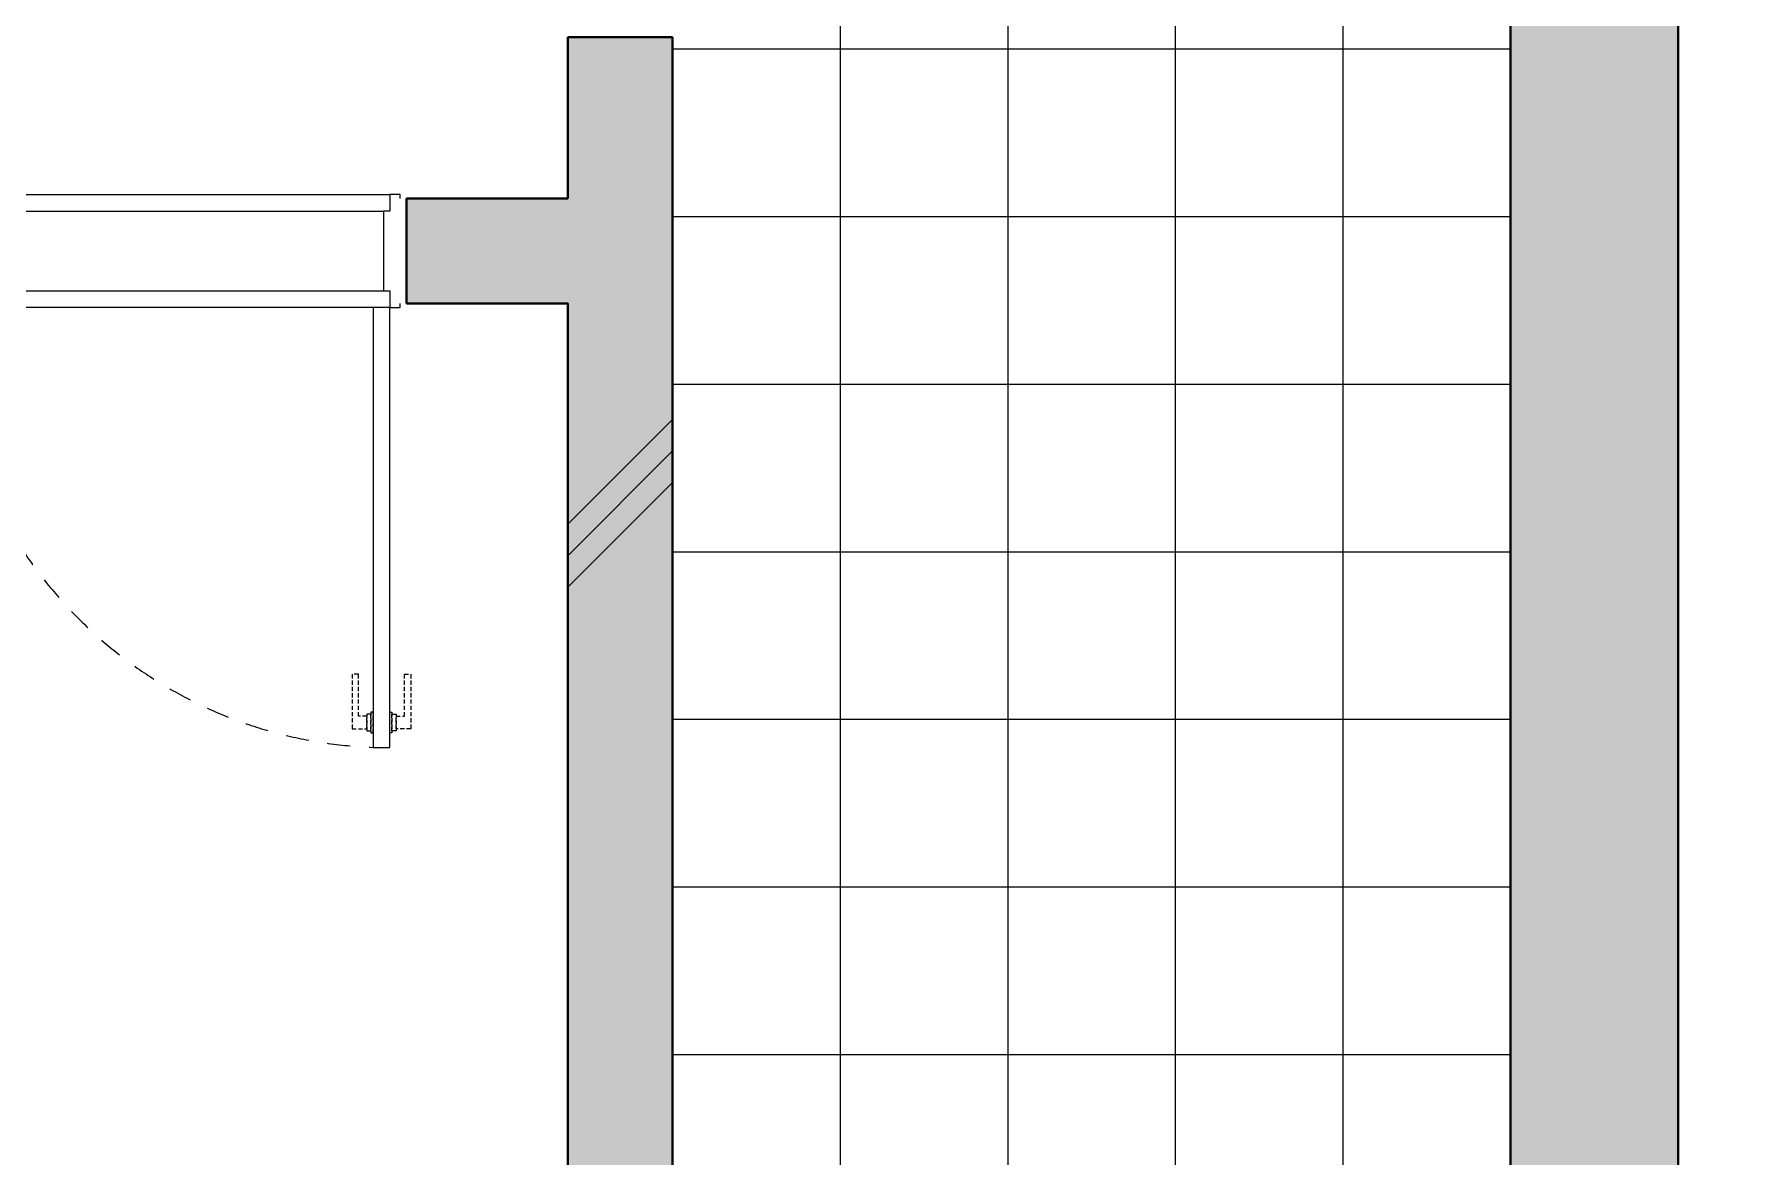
# Model space of a CAD drawing. Header units: millimetres. Extents: x 3546612 to 5615882, y 547008 to 3162891.
# Drawn here: x 5329101 to 5333175, y 2418231 to 2420910 of the extents above; entities that cross this region are included whole.
import ezdxf

# ---------------------------------------------------------------- set-up
doc = ezdxf.new("R2010")
doc.units = ezdxf.units.MM
doc.linetypes.add('XR-평면도$0$DASHEDX2', pattern=[1.5, 1, -0.5])
doc.linetypes.add('XR-평면도$0$HID', pattern=[2, 1.1, -0.9])
for name, color, linetype, lineweight in [('XR-평면도$0$A-CONC-LIN1', 9, 'Continuous', 40), ('XR-평면도$0$A-DWXM-DOOR', 9, 'Continuous', 25), ('XR-평면도$0$A-ELEV-LIN2', 9, 'Continuous', 25), ('XR-평면도$0$A-XXXX-HATC', 9, 'Continuous', 18)]:
    doc.layers.add(name, color=color, linetype=linetype, lineweight=lineweight)
doc.layers.add('XR-평면도$0$A-CONC-SOLD', color=9, linetype='Continuous')
doc.layers.add('XR-평면도$0$A-ELEV-PATT', color=9, linetype='Continuous')

# ---------------------------------------------------------------- blocks, each defined once
blk = doc.blocks.new('XR-평면도$0$도어_008')
at = {"layer": 'XR-평면도$0$A-DWXM-DOOR'}
blk.add_lwpolyline([(65, 0), (65, 1050), (25, 1050), (25, 0)], close=True, dxfattribs=at)
at = {"layer": 'XR-평면도$0$A-DWXM-DOOR', "color": 9, "linetype": 'XR-평면도$0$DASHEDX2', "ltscale": 10}
for points in [[(-25, 1005), (10, 1005), (10, 975), (-10, 975), (-10, 875), (-25, 875)], [(20, 1010), (20, 970), (10, 970), (10, 1010)], [(20, 965), (20, 1015), (25, 1015), (25, 965)], [(70, 965), (70, 1015), (65, 1015), (65, 965)], [(70, 1010), (70, 970), (80, 970), (80, 1010)], [(115, 1005), (80, 1005), (80, 975), (100, 975), (100, 875), (115, 875)]]:
    blk.add_lwpolyline(points, close=True, dxfattribs=at)
at = {"layer": 'XR-평면도$0$A-DWXM-DOOR', "color": 0}
for points in [[(0, -260), (0, -270), (25, -270), (25, -230), (40, -230), (40, -40), (25, -40), (25, 0), (0, 0), (0, -10)], [(1100, -260), (1100, -270), (1075, -270), (1075, -230), (1060, -230), (1060, -40), (1075, -40), (1075, 0), (1100, 0), (1100, -10)]]:
    blk.add_lwpolyline(points, dxfattribs=at)
at = {"layer": 'XR-평면도$0$A-DWXM-DOOR', "color": 9}
for points in [[(25, 0), (1075, 0)], [(1060, -40), (40, -40)], [(1060, -230), (40, -230)], [(1075, -270), (25, -270)]]:
    blk.add_lwpolyline(points, dxfattribs=at)
at = {"layer": 'XR-평면도$0$A-DWXM-DOOR', "color": 1, "linetype": 'XR-평면도$0$HID', "ltscale": 50}
blk.add_arc((25, 0), 1050, 0, 90, dxfattribs=at)
blk = doc.blocks.new('XR-평면도$0$CORE_04_기준층(220124)')
at = {"layer": 'XR-평면도$0$A-CONC-SOLD'}
h = blk.add_hatch(dxfattribs=at)
h.set_pattern_fill('CONC', color=256, scale=100, angle=180)
h.set_pattern_definition([(225, (401750.2, 745220.6), (2121.32, -2121.32), []), (225, (401750.2, 745145.6), (2121.32, -2121.32), []), (225, (401750.2, 745070.6), (2121.32, -2121.32), [])])
h.paths.add_polyline_path([(400, -2950), (400, -400), (5350, -400), (5350, -2950), (4850, -2950), (4850, -3200), (5600, -3200), (5600, -400), (9450, -400), (9450, -3485), (9850, -3485), (9850, 0), (0, 0), (0, -12400), (8200, -12400), (8200, -12000), (7450, -12000), (7450, -8350), (7200, -8350), (7200, -8750), (6800, -8750), (6800, -9000), (7200, -9000), (7200, -12000), (400, -12000), (400, -9000), (5700, -9000), (5700, -8750), (4600, -8750), (4600, -5850), (7200, -5850), (7200, -7250), (7450, -7250), (7450, -5600), (3950, -5600), (3950, -5850), (4350, -5850), (4350, -8750), (2950, -8750), (2950, -5850), (3350, -5850), (3350, -5600), (2200, -5600), (2200, -5850), (2700, -5850), (2700, -8750), (400, -8750), (400, -5850), (900, -5850), (900, -5600), (400, -5600), (400, -3200), (1000, -3200), (1000, -2950)])
h.paths.add_polyline_path([(3550, -3200), (3550, -2950), (2300, -2950), (2300, -3200)], flags=17)
h.paths.add_polyline_path([(9450, -12000), (9315, -12000), (9315, -12400), (9850, -12400), (9850, -5300), (9450, -5300)])
at = {"layer": 'XR-평면도$0$A-XXXX-HATC'}
h = blk.add_hatch(color=253, dxfattribs=at)
h.dxf.hatch_style = 1
h.paths.add_polyline_path([(0, -12400), (0, 0), (9850, 0), (9850, -3485), (9450, -3485), (9450, -400), (5600, -400), (5600, -3200), (4800, -3200), (4800, -2950), (5350, -2950), (5350, -400), (2950, -400), (400, -400), (400, -2950), (950, -2950), (950, -3200), (400, -3200), (400, -5600), (900, -5600), (900, -5850), (400, -5850), (400, -8750), (2700, -8750), (2700, -5850), (2200, -5850), (2200, -5600), (3335, -5600), (3335, -5850), (2950, -5850), (2950, -8750), (4350, -8750), (4350, -5850), (3965, -5850), (3965, -5600), (7450, -5600), (7450, -7235), (7200, -7235), (7200, -5850), (4600, -5850), (4600, -8750), (5685, -8750), (5685, -9000), (400, -9000), (400, -12000), (7200, -12000), (7200, -9000), (6815, -9000), (6815, -8750), (7200, -8750), (7200, -8365), (7450, -8365), (7450, -12000), (8185, -12000), (8185, -12400)])
h = blk.add_hatch(color=253, dxfattribs=at)
h.dxf.hatch_style = 1
h.paths.add_polyline_path([(9315, -12400), (9315, -12000), (9450, -12000), (9450, -5315), (9850, -5315), (9850, -12400)])
at = {"layer": 'XR-평면도$0$A-CONC-LIN1'}
for points in [[(9315, -12000), (9450, -12000), (9450, -5315)], [(9850, -5315), (9850, -12400), (9315, -12400)], [(7200, -8365), (7450, -8365)], [(7200, -8365), (7200, -8750)], [(7450, -8365), (7450, -12000), (8185, -12000)], [(6815, -8750), (7200, -8750)], [(6815, -8750), (6815, -9000)], [(7200, -12000), (7200, -9000), (6815, -9000)]]:
    blk.add_lwpolyline(points, dxfattribs=at)
at = {"rotation": 180}
blk.add_blockref('XR-평면도$0$도어_008', (6800, -9010), dxfattribs=at)
blk = doc.blocks.new('XR-평면도$0$고정식램프(5F)')
at = {"layer": 'XR-평면도$0$A-ELEV-LIN2'}
blk.add_lwpolyline([(0, 7200), (0, 200), (4450, 200), (4450, 7200)], close=True, dxfattribs=at)

msp = doc.modelspace()

# ---------------------------------------------------------------- linework, layer by layer
at = {"layer": 'XR-평면도$0$A-ELEV-PATT'}
for p, q in [((5331025, 2422117.6), (5331025, 2417275.2)), ((5331025, 2422117.6), (5331025, 2417275.2)), ((5331025, 2422117.6), (5331025, 2417275.2)), ((5331425, 2422117.6), (5331425, 2417135.2)), ((5331425, 2422117.6), (5331425, 2417135.2)), ((5331425, 2422117.6), (5331425, 2417135.2)), ((5331825, 2422117.6), (5331825, 2417135.2)), ((5331825, 2422117.6), (5331825, 2417135.2)), ((5331825, 2422117.6), (5331825, 2417135.2)), ((5332225, 2422117.6), (5332225, 2417135.2)), ((5332225, 2422117.6), (5332225, 2417135.2)), ((5332225, 2422117.6), (5332225, 2417135.2)), ((5330625, 2420875.2), (5332625, 2420875.2)), ((5330625, 2420875.2), (5332625, 2420875.2)), ((5330625, 2420875.2), (5332625, 2420875.2)), ((5330625, 2420475.2), (5332625, 2420475.2)), ((5330625, 2420475.2), (5332625, 2420475.2)), ((5330625, 2420475.2), (5332625, 2420475.2)), ((5330625, 2420075.2), (5332625, 2420075.2)), ((5330625, 2420075.2), (5332625, 2420075.2)), ((5330625, 2420075.2), (5332625, 2420075.2)), ((5330625, 2419675.2), (5332625, 2419675.2)), ((5330625, 2419675.2), (5332625, 2419675.2)), ((5330625, 2419675.2), (5332625, 2419675.2)), ((5330625, 2419275.2), (5332625, 2419275.2)), ((5330625, 2419275.2), (5332625, 2419275.2)), ((5330625, 2419275.2), (5332625, 2419275.2)), ((5330625, 2418875.2), (5332625, 2418875.2)), ((5330625, 2418875.2), (5332625, 2418875.2)), ((5330625, 2418875.2), (5332625, 2418875.2)), ((5330625, 2418475.2), (5332625, 2418475.2)), ((5330625, 2418475.2), (5332625, 2418475.2)), ((5330625, 2418475.2), (5332625, 2418475.2))]:
    msp.add_line(p, q, dxfattribs=at)

# ---------------------------------------------------------------- block references
msp.add_blockref('XR-평면도$0$CORE_04_기준층(220124)', (5323175, 2429267.6))
msp.add_blockref('XR-평면도$0$CORE_04_기준층(220124)', (5323175, 2429267.6))
msp.add_blockref('XR-평면도$0$CORE_04_기준층(220124)', (5323175, 2429267.6))
at = {"rotation": 180}
msp.add_blockref('XR-평면도$0$고정식램프(5F)', (5337475, 2424067.6), dxfattribs=at)
msp.add_blockref('XR-평면도$0$고정식램프(5F)', (5337475, 2424067.6), dxfattribs=at)
msp.add_blockref('XR-평면도$0$고정식램프(5F)', (5337475, 2424067.6), dxfattribs=at)

doc.saveas('drawing.dxf')
